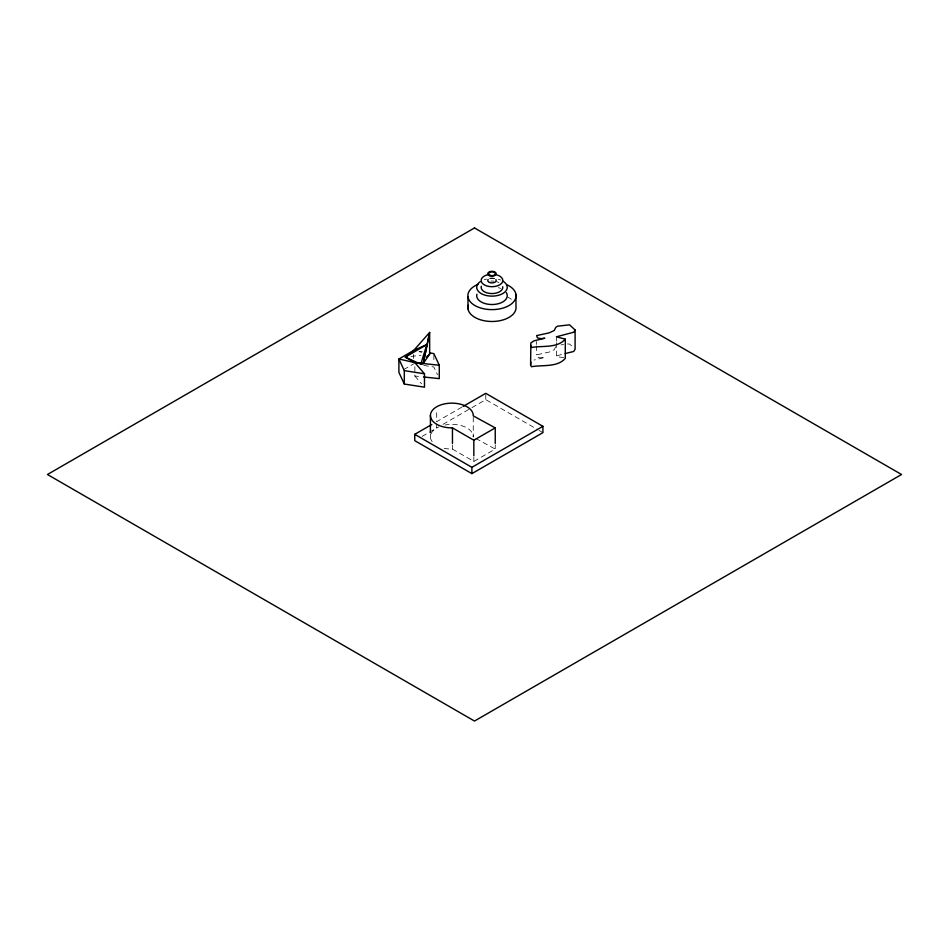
<?xml version="1.0" encoding="UTF-8"?>
<svg xmlns="http://www.w3.org/2000/svg" width="949" height="949" viewBox="0 0 949 949"><rect width="100%" height="100%" fill="white"/><g stroke="black" fill="none" stroke-linecap="round" stroke-linejoin="round"><path stroke-width="0.71" stroke-dasharray="4.75 3.56" d="M555.746 346.634L554.24 349.73L549.21 352.067L536.624 354.807L537.442 357.085L540.728 357.856L544.833 357.429L533.967 360.062M403.823 369.552L413.669 363.87M461.855 407.133L436.694 421.664L436.694 409.482M422.068 436.421L428.165 432.91M429.375 432.198L436.694 427.975L436.694 424.191M442.981 424.345L470.668 408.367M471.926 407.643L485.769 399.648L537.822 429.707M444.12 448.26A21.424 12.373 0 0 0 452.459 449.091L473.836 461.428L495.236 449.079L495.236 444.844M563.86 357.524L557.431 356.86L556.399 356.005L563.718 353.858M560.989 344.878L563.576 344.511M411.024 356.456L421.048 355.187M567.455 343.953L569.566 344.06L571.891 346.136M414.867 366.658L414.867 376.029L422.044 376.8M419.434 351.367L422.317 351.806M423.764 365.424L433.859 366.99L437.465 374.76M418.995 351.688L421.653 352.293M475.84 438.485L495.236 449.079M539.091 430.431L542.911 432.637M414.867 376.029L421.605 383.835M556.399 336.788L556.399 341.213M556.399 342.696L556.399 356.005M536.624 341.51L536.624 344.463M536.624 345.946L536.624 354.807M485.769 394.594L485.769 399.648M473.836 457.193L473.836 461.428M473.254 417.287L473.254 437.074A21.424 12.373 0 0 0 445.045 424.998M452.459 444.844L452.459 449.091M433.859 354.938L433.859 362.969M430.419 434.013L430.419 436.837M413.669 354.487L413.669 358.508M507.324 296.847A24.093 13.915 0 0 1 511.606 299.504M498.332 287.677A15.279 8.826 0 0 1 500.645 288.437M484.239 279.706A15.279 8.826 0 0 1 486.647 279.053M490.526 278.531A15.279 8.826 0 0 1 494.512 278.615M498.332 279.291A15.279 8.826 0 0 1 500.645 280.05M490.953 281.094A10.819 6.24 0 0 1 493.777 281.153M496.469 281.639A10.819 6.24 0 0 1 498.866 282.505M489.518 278.472A4.235 2.444 0 0 1 494.666 278.579M432.175 441.617A21.424 12.373 0 0 1 438.818 426.908"/><path stroke-width="1.42" d="M575.094 329.991L573.742 332.233L556.399 336.788L565.284 339.161L565.284 358.378C557.336 367.619 542.199 364.736 531.404 366.717L530.598 364.665L530.859 342.897L533.967 340.845L544.833 338.212L540.728 338.639L537.442 337.868L536.624 335.59L549.21 332.85L554.24 330.513L555.746 327.417L557.454 326.195L569.566 324.843L575.094 329.991L575.094 349.208L573.742 351.45L565.165 353.574M530.598 364.665L530.859 362.115M423.207 363.526L429.648 332.435L413.669 350.466L405.294 357.18L414.867 362.637L423.207 363.526L429.648 354.107L429.648 332.435L423.207 363.526L420.775 364.155L405.294 357.18L426.872 344.534L420.775 364.155M565.284 339.161C557.336 348.402 542.199 345.519 531.404 347.5L530.598 345.448M426.599 356.954L429.648 354.107M463.124 406.409L485.769 393.337L542.911 426.326L542.911 432.637L471.89 473.634L414.749 440.644L414.749 434.334L431.819 424.488M430.419 432.602L430.419 415.638A21.424 12.373 0 0 0 452.459 427.88L473.836 440.229L495.236 427.88L495.236 443.42M414.749 434.334L471.89 467.323L542.911 426.326M426.872 344.534L413.669 350.466L398.9 358.995L398.9 372.399L404.31 384.048L424.488 387.18L424.488 373.776L414.867 362.637L398.9 358.995L404.31 370.656L404.31 384.048M414.867 362.637L439.268 365.246L439.268 378.639L423.479 376.955M429.529 352.921L433.859 353.597L439.268 365.246M404.31 370.656L424.488 373.776M495.236 427.88L473.254 415.876A21.424 12.373 0 0 0 452.044 403.147A21.424 12.373 0 0 0 430.419 415.638M515.959 294.392L515.959 306.254A24.093 13.915 0 0 1 491.096 321.474A24.093 13.915 0 0 1 468.213 305.258M473.836 440.229L473.836 455.781M471.89 467.323L471.89 473.634M467.987 297.013L467.987 308.888M452.459 427.88L452.459 443.432M507.324 284.973A24.093 13.915 0 0 1 509.139 305.471A24.093 13.915 0 0 1 473.622 304.724A24.093 13.915 0 0 1 478.011 284.356M506.292 292.624A15.279 8.826 0 0 1 493.409 304.487A15.279 8.826 0 0 1 476.908 294.226M502.697 281.034A15.279 8.826 0 0 1 503.16 293.324A15.279 8.826 0 0 1 481.902 293.953A15.279 8.826 0 0 1 480.194 281.699M502.745 286.728A10.819 6.24 0 0 1 491.582 293.561A10.819 6.24 0 0 1 481.309 286.278M496.469 274.783A10.819 6.24 0 0 1 500.313 284.439A10.819 6.24 0 0 1 483.16 284.083A10.819 6.24 0 0 1 488.201 274.605M495.936 279.611A4.235 2.444 0 0 1 491.819 282.909A4.235 2.444 0 0 1 488.13 279.445M474.5 227.95L47.45 474.5L474.5 721.05L901.55 474.5L474.5 227.95M489.281 275.637A4.235 2.444 0 0 0 496.149 274.166A4.235 2.444 0 0 0 490.503 271.461A4.235 2.444 0 0 0 489.281 275.637M489.874 275.222A3.286 1.898 0 0 0 495.212 274.071A3.286 1.898 0 0 0 490.823 271.972A3.286 1.898 0 0 0 489.874 275.222"/></g></svg>
